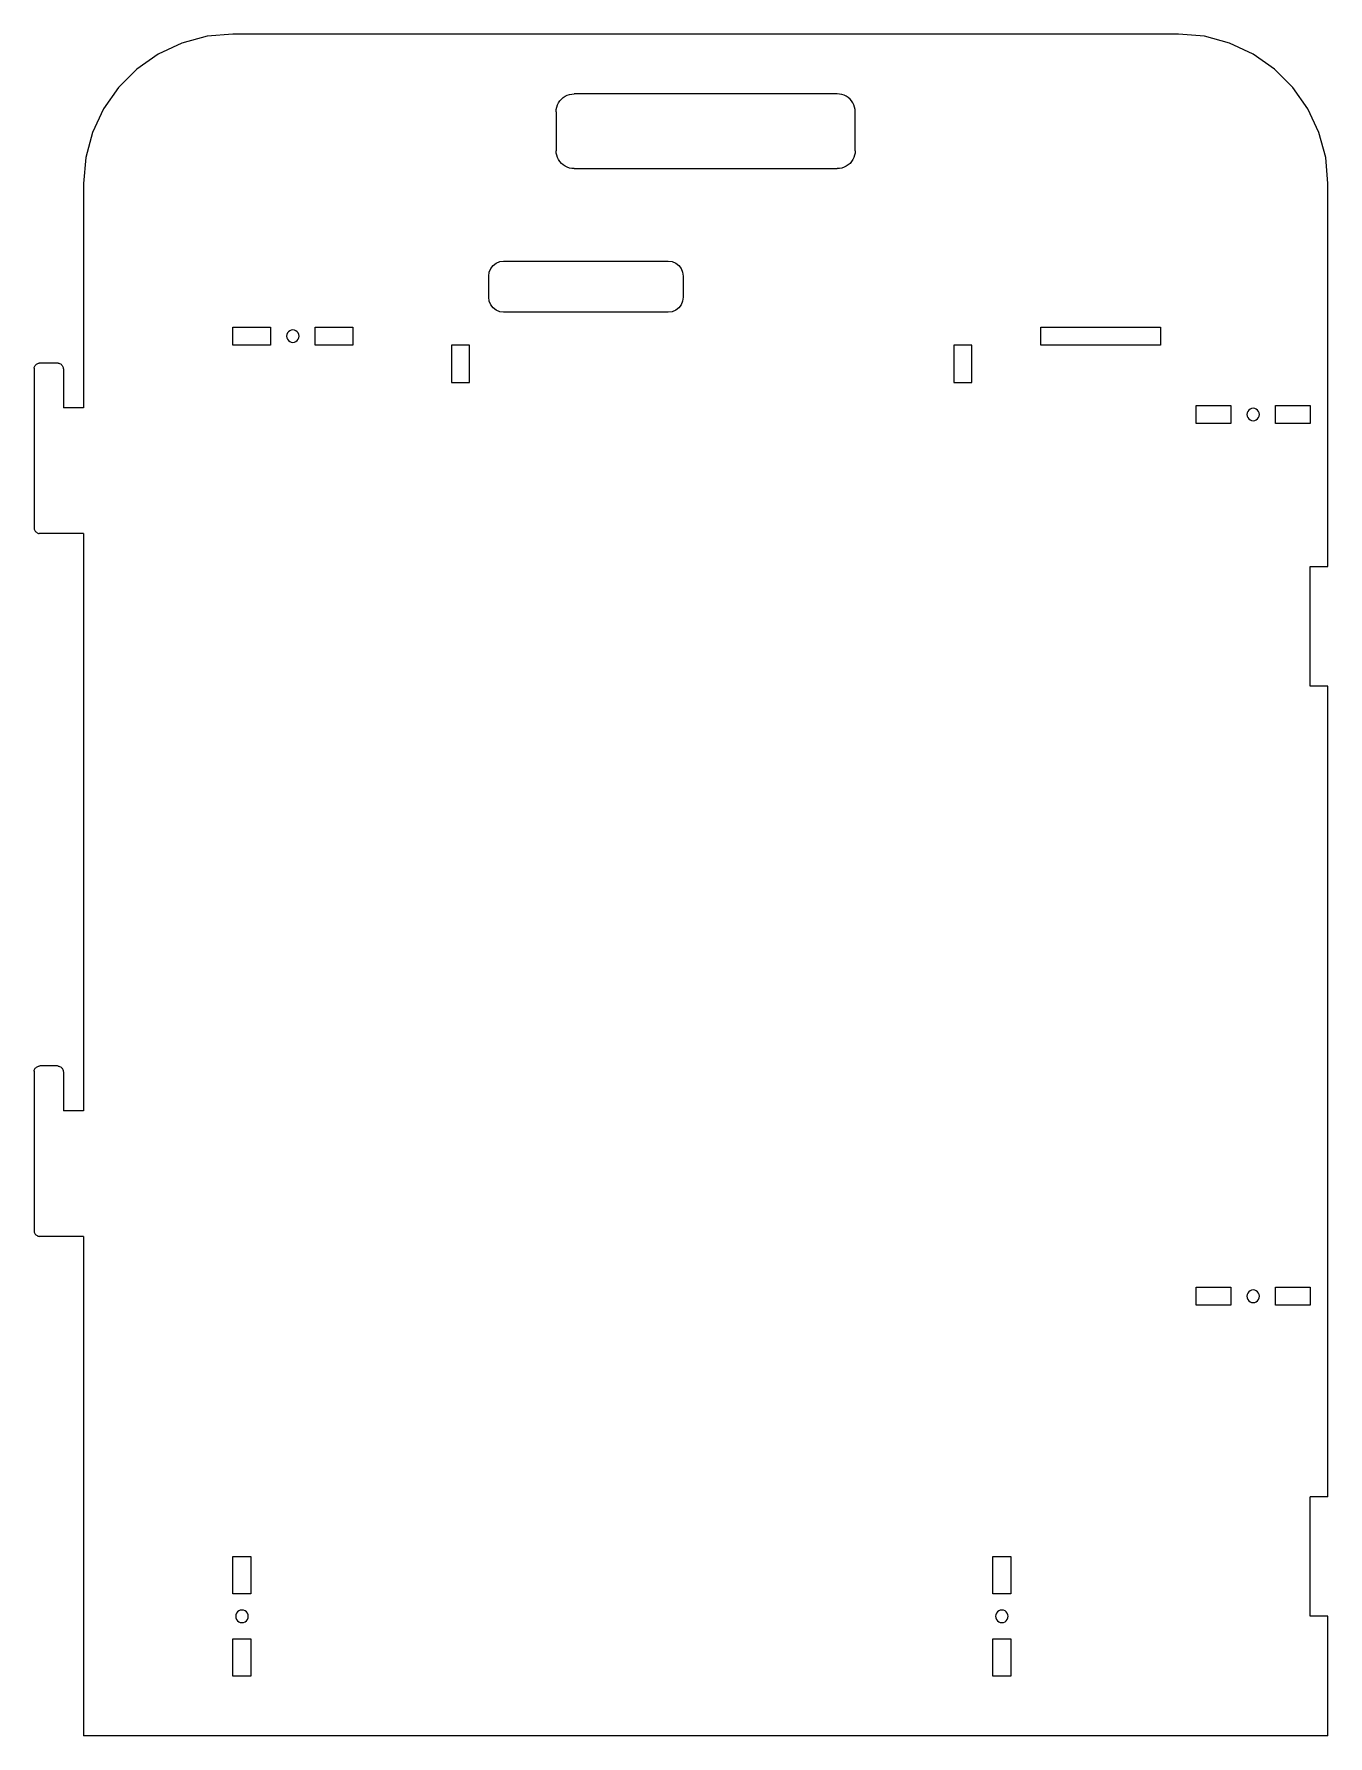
# Model space of a CAD drawing. Header units: metres. Extents: x 2733 to 3166, y -1673 to -1104.
import ezdxf

# ---------------------------------------------------------------- set-up
doc = ezdxf.new("R2010")
doc.units = ezdxf.units.M

msp = doc.modelspace()

# ---------------------------------------------------------------- linework, layer by layer
for p, q in [((2782.89, -1106.98, 6), (2774.99, -1110.67, 6)), ((2791.31, -1104.73, 6), (2782.89, -1106.98, 6)), ((2799.99, -1103.97, 6), (2791.31, -1104.73, 6)), ((3115.99, -1103.97, 6), (2799.99, -1103.97, 6)), ((3124.67, -1104.73, 6), (3115.99, -1103.97, 6)), ((3133.09, -1106.98, 6), (3124.67, -1104.73, 6)), ((3140.99, -1110.67, 6), (3133.09, -1106.98, 6)), ((2774.99, -1110.67, 6), (2767.85, -1115.67, 6)), ((3148.13, -1115.67, 6), (3140.99, -1110.67, 6)), ((2767.85, -1115.67, 6), (2761.69, -1121.83, 6)), ((3154.29, -1121.83, 6), (3148.13, -1115.67, 6)), ((2761.69, -1121.83, 6), (2756.69, -1128.97, 6)), ((2908.79, -1126.97, 6), (2909.23, -1126.32, 6)), ((2909.23, -1126.32, 6), (2909.75, -1125.73, 6)), ((2909.75, -1125.73, 6), (2910.34, -1125.21, 6)), ((2910.34, -1125.21, 6), (2910.99, -1124.77, 6)), ((2910.99, -1124.77, 6), (2911.69, -1124.43, 6)), ((2911.69, -1124.43, 6), (2912.43, -1124.17, 6)), ((2912.43, -1124.17, 6), (2913.2, -1124.02, 6)), ((2913.2, -1124.02, 6), (2913.99, -1123.97, 6)), ((3001.99, -1123.97, 6), (2913.99, -1123.97, 6)), ((3002.77, -1124.02, 6), (3001.99, -1123.97, 6)), ((3003.54, -1124.17, 6), (3002.77, -1124.02, 6)), ((3004.28, -1124.43, 6), (3003.54, -1124.17, 6)), ((3004.99, -1124.77, 6), (3004.28, -1124.43, 6)), ((3005.64, -1125.21, 6), (3004.99, -1124.77, 6)), ((3006.23, -1125.73, 6), (3005.64, -1125.21, 6)), ((3006.75, -1126.32, 6), (3006.23, -1125.73, 6)), ((3007.18, -1126.97, 6), (3006.75, -1126.32, 6)), ((3159.29, -1128.97, 6), (3154.29, -1121.83, 6)), ((2756.69, -1128.97, 6), (2753, -1136.87, 6)), ((2907.99, -1129.97, 6), (2908.04, -1129.19, 6)), ((2907.99, -1129.97, 6), (2907.99, -1142.97, 6)), ((2908.04, -1129.19, 6), (2908.19, -1128.42, 6)), ((2908.19, -1128.42, 6), (2908.44, -1127.67, 6)), ((2908.44, -1127.67, 6), (2908.79, -1126.97, 6)), ((3007.53, -1127.67, 6), (3007.18, -1126.97, 6)), ((3007.78, -1128.42, 6), (3007.53, -1127.67, 6)), ((3007.94, -1129.19, 6), (3007.78, -1128.42, 6)), ((3007.99, -1129.97, 6), (3007.94, -1129.19, 6)), ((3007.99, -1142.97, 6), (3007.99, -1129.97, 6)), ((3162.97, -1136.87, 6), (3159.29, -1128.97, 6)), ((2753, -1136.87, 6), (2750.75, -1145.29, 6)), ((3165.23, -1145.29, 6), (3162.97, -1136.87, 6)), ((2908.04, -1143.75, 6), (2907.99, -1142.97, 6)), ((3007.99, -1142.97, 6), (3007.94, -1143.75, 6)), ((2750.75, -1145.29, 6), (2749.99, -1153.97, 6)), ((2908.19, -1144.52, 6), (2908.04, -1143.75, 6)), ((2908.44, -1145.27, 6), (2908.19, -1144.52, 6)), ((2908.79, -1145.97, 6), (2908.44, -1145.27, 6)), ((2909.23, -1146.62, 6), (2908.79, -1145.97, 6)), ((2909.75, -1147.21, 6), (2909.23, -1146.62, 6)), ((2910.34, -1147.73, 6), (2909.75, -1147.21, 6)), ((2910.99, -1148.17, 6), (2910.34, -1147.73, 6)), ((2911.69, -1148.51, 6), (2910.99, -1148.17, 6)), ((2912.43, -1148.77, 6), (2911.69, -1148.51, 6)), ((2913.2, -1148.92, 6), (2912.43, -1148.77, 6)), ((2913.99, -1148.97, 6), (2913.2, -1148.92, 6)), ((2913.99, -1148.97, 6), (3001.99, -1148.97, 6)), ((3002.77, -1148.92, 6), (3001.99, -1148.97, 6)), ((3003.54, -1148.77, 6), (3002.77, -1148.92, 6)), ((3004.28, -1148.51, 6), (3003.54, -1148.77, 6)), ((3004.99, -1148.17, 6), (3004.28, -1148.51, 6)), ((3005.64, -1147.73, 6), (3004.99, -1148.17, 6)), ((3006.23, -1147.21, 6), (3005.64, -1147.73, 6)), ((3006.75, -1146.62, 6), (3006.23, -1147.21, 6)), ((3007.18, -1145.97, 6), (3006.75, -1146.62, 6)), ((3007.53, -1145.27, 6), (3007.18, -1145.97, 6)), ((3007.78, -1144.52, 6), (3007.53, -1145.27, 6)), ((3007.94, -1143.75, 6), (3007.78, -1144.52, 6)), ((3165.99, -1153.97, 6), (3165.23, -1145.29, 6)), ((2749.99, -1153.97, 6), (2749.99, -1228.97, 6)), ((3165.99, -1281.97, 6), (3165.99, -1153.97, 6)), ((2885.63, -1183.58, 6), (2886.13, -1182.37, 6)), ((2886.13, -1182.37, 6), (2886.93, -1181.33, 6)), ((2886.93, -1181.33, 6), (2887.96, -1180.54, 6)), ((2887.96, -1180.54, 6), (2889.17, -1180.04, 6)), ((2889.17, -1180.04, 6), (2890.46, -1179.87, 6)), ((2890.46, -1179.87, 6), (2945.46, -1179.87, 6)), ((2945.46, -1179.87, 6), (2946.76, -1180.04, 6)), ((2946.76, -1180.04, 6), (2947.96, -1180.54, 6)), ((2947.96, -1180.54, 6), (2949, -1181.33, 6)), ((2949, -1181.33, 6), (2949.79, -1182.37, 6)), ((2949.79, -1182.37, 6), (2950.29, -1183.58, 6)), ((2885.46, -1184.87, 6), (2885.63, -1183.58, 6)), ((2885.46, -1191.97, 6), (2885.46, -1184.87, 6)), ((2950.29, -1183.58, 6), (2950.46, -1184.87, 6)), ((2950.46, -1184.87, 6), (2950.46, -1191.97, 6)), ((2885.63, -1193.26, 6), (2885.46, -1191.97, 6)), ((2886.13, -1194.47, 6), (2885.63, -1193.26, 6)), ((2886.93, -1195.51, 6), (2886.13, -1194.47, 6)), ((2949.79, -1194.47, 6), (2949, -1195.51, 6)), ((2950.29, -1193.26, 6), (2949.79, -1194.47, 6)), ((2950.46, -1191.97, 6), (2950.29, -1193.26, 6)), ((2887.96, -1196.3, 6), (2886.93, -1195.51, 6)), ((2889.17, -1196.8, 6), (2887.96, -1196.3, 6)), ((2890.46, -1196.97, 6), (2889.17, -1196.8, 6)), ((2945.46, -1196.97, 6), (2890.46, -1196.97, 6)), ((2946.76, -1196.8, 6), (2945.46, -1196.97, 6)), ((2947.96, -1196.3, 6), (2946.76, -1196.8, 6)), ((2949, -1195.51, 6), (2947.96, -1196.3, 6)), ((2799.99, -1207.97, 6), (2799.99, -1201.97, 6)), ((2799.99, -1201.97, 6), (2812.49, -1201.97, 6)), ((2812.49, -1201.97, 6), (2812.49, -1207.97, 6)), ((2817.96, -1204.43, 6), (2817.89, -1204.97, 6)), ((2817.89, -1204.97, 6), (2817.96, -1205.51, 6)), ((2818.17, -1203.92, 6), (2817.96, -1204.43, 6)), ((2817.96, -1205.51, 6), (2818.17, -1206.02, 6)), ((2818.5, -1203.48, 6), (2818.17, -1203.92, 6)), ((2818.17, -1206.02, 6), (2818.5, -1206.45, 6)), ((2818.94, -1203.15, 6), (2818.5, -1203.48, 6)), ((2819.44, -1202.94, 6), (2818.94, -1203.15, 6)), ((2819.99, -1202.87, 6), (2819.44, -1202.94, 6)), ((2820.53, -1202.94, 6), (2819.99, -1202.87, 6)), ((2821.04, -1203.15, 6), (2820.53, -1202.94, 6)), ((2821.47, -1203.48, 6), (2821.04, -1203.15, 6)), ((2821.81, -1203.92, 6), (2821.47, -1203.48, 6)), ((2821.47, -1206.45, 6), (2821.81, -1206.02, 6)), ((2822.02, -1204.43, 6), (2821.81, -1203.92, 6)), ((2821.81, -1206.02, 6), (2822.02, -1205.51, 6)), ((2822.09, -1204.97, 6), (2822.02, -1204.43, 6)), ((2822.02, -1205.51, 6), (2822.09, -1204.97, 6)), ((2827.49, -1201.97, 6), (2839.99, -1201.97, 6)), ((2827.49, -1207.97, 6), (2827.49, -1201.97, 6)), ((2839.99, -1201.97, 6), (2839.99, -1207.97, 6)), ((3069.99, -1201.97, 6), (3109.99, -1201.97, 6)), ((3069.99, -1207.97, 6), (3069.99, -1201.97, 6)), ((3109.99, -1201.97, 6), (3109.99, -1207.97, 6)), ((2812.49, -1207.97, 6), (2799.99, -1207.97, 6)), ((2818.5, -1206.45, 6), (2818.94, -1206.79, 6)), ((2818.94, -1206.79, 6), (2819.44, -1207, 6)), ((2819.44, -1207, 6), (2819.99, -1207.07, 6)), ((2819.99, -1207.07, 6), (2820.53, -1207, 6)), ((2820.53, -1207, 6), (2821.04, -1206.79, 6)), ((2821.04, -1206.79, 6), (2821.47, -1206.45, 6)), ((2839.99, -1207.97, 6), (2827.49, -1207.97, 6)), ((2872.99, -1207.97, 6), (2872.99, -1220.47, 6)), ((2878.99, -1207.97, 6), (2872.99, -1207.97, 6)), ((2878.99, -1220.47, 6), (2878.99, -1207.97, 6)), ((3040.99, -1207.97, 6), (3040.99, -1220.47, 6)), ((3046.99, -1207.97, 6), (3040.99, -1207.97, 6)), ((3046.99, -1220.47, 6), (3046.99, -1207.97, 6)), ((3109.99, -1207.97, 6), (3069.99, -1207.97, 6)), ((2733.5, -1215.71, 6), (2733.49, -1215.97, 6)), ((2733.49, -1215.97, 6), (2733.49, -1268.97, 6)), ((2733.5, -1215.71, 6), (2733.56, -1215.45, 6)), ((2733.56, -1215.45, 6), (2733.64, -1215.2, 6)), ((2733.64, -1215.2, 6), (2733.76, -1214.97, 6)), ((2733.76, -1214.97, 6), (2733.9, -1214.75, 6)), ((2733.9, -1214.75, 6), (2734.07, -1214.56, 6)), ((2734.07, -1214.56, 6), (2734.27, -1214.38, 6)), ((2734.27, -1214.38, 6), (2734.49, -1214.24, 6)), ((2734.49, -1214.24, 6), (2734.72, -1214.12, 6)), ((2734.72, -1214.12, 6), (2734.97, -1214.04, 6)), ((2734.97, -1214.04, 6), (2735.23, -1213.99, 6)), ((2735.49, -1213.97, 6), (2735.23, -1213.99, 6)), ((2741.29, -1213.97, 6), (2735.49, -1213.97, 6)), ((2741.55, -1213.99, 6), (2741.29, -1213.97, 6)), ((2741.55, -1213.99, 6), (2741.81, -1214.04, 6)), ((2741.81, -1214.04, 6), (2742.05, -1214.12, 6)), ((2742.05, -1214.12, 6), (2742.29, -1214.24, 6)), ((2742.29, -1214.24, 6), (2742.51, -1214.38, 6)), ((2742.51, -1214.38, 6), (2742.7, -1214.56, 6)), ((2742.7, -1214.56, 6), (2742.87, -1214.75, 6)), ((2742.87, -1214.75, 6), (2743.02, -1214.97, 6)), ((2743.02, -1214.97, 6), (2743.14, -1215.2, 6)), ((2743.14, -1215.2, 6), (2743.22, -1215.45, 6)), ((2743.22, -1215.45, 6), (2743.27, -1215.71, 6)), ((2743.27, -1215.71, 6), (2743.29, -1215.97, 6)), ((2743.29, -1215.97, 6), (2743.29, -1228.97, 6)), ((2872.99, -1220.47, 6), (2878.99, -1220.47, 6)), ((3040.99, -1220.47, 6), (3046.99, -1220.47, 6)), ((2749.99, -1228.97, 6), (2743.29, -1228.97, 6)), ((3121.99, -1234.17, 6), (3121.99, -1228.17, 6)), ((3121.99, -1228.17, 6), (3133.49, -1228.17, 6)), ((3133.49, -1228.17, 6), (3133.49, -1234.17, 6)), ((3148.49, -1228.17, 6), (3159.99, -1228.17, 6)), ((3148.49, -1234.17, 6), (3148.49, -1228.17, 6)), ((3159.99, -1228.17, 6), (3159.99, -1234.17, 6)), ((3133.49, -1234.17, 6), (3121.99, -1234.17, 6)), ((3138.96, -1230.63, 6), (3138.89, -1231.17, 6)), ((3138.89, -1231.17, 6), (3138.96, -1231.71, 6)), ((3139.17, -1230.12, 6), (3138.96, -1230.63, 6)), ((3138.96, -1231.71, 6), (3139.17, -1232.22, 6)), ((3139.5, -1229.68, 6), (3139.17, -1230.12, 6)), ((3139.17, -1232.22, 6), (3139.5, -1232.65, 6)), ((3139.94, -1229.35, 6), (3139.5, -1229.68, 6)), ((3139.5, -1232.65, 6), (3139.94, -1232.99, 6)), ((3140.44, -1229.14, 6), (3139.94, -1229.35, 6)), ((3139.94, -1232.99, 6), (3140.44, -1233.2, 6)), ((3140.99, -1229.07, 6), (3140.44, -1229.14, 6)), ((3140.44, -1233.2, 6), (3140.99, -1233.27, 6)), ((3141.53, -1229.14, 6), (3140.99, -1229.07, 6)), ((3140.99, -1233.27, 6), (3141.53, -1233.2, 6)), ((3142.04, -1229.35, 6), (3141.53, -1229.14, 6)), ((3141.53, -1233.2, 6), (3142.04, -1232.99, 6)), ((3142.47, -1229.68, 6), (3142.04, -1229.35, 6)), ((3142.04, -1232.99, 6), (3142.47, -1232.65, 6)), ((3142.81, -1230.12, 6), (3142.47, -1229.68, 6)), ((3142.47, -1232.65, 6), (3142.81, -1232.22, 6)), ((3143.02, -1230.63, 6), (3142.81, -1230.12, 6)), ((3142.81, -1232.22, 6), (3143.02, -1231.71, 6)), ((3143.09, -1231.17, 6), (3143.02, -1230.63, 6)), ((3143.02, -1231.71, 6), (3143.09, -1231.17, 6)), ((3159.99, -1234.17, 6), (3148.49, -1234.17, 6)), ((2733.49, -1268.97, 6), (2733.5, -1269.23, 6)), ((2733.5, -1269.23, 6), (2733.56, -1269.49, 6)), ((2733.56, -1269.49, 6), (2733.64, -1269.73, 6)), ((2733.64, -1269.73, 6), (2733.76, -1269.97, 6)), ((2733.76, -1269.97, 6), (2733.9, -1270.19, 6)), ((2733.9, -1270.19, 6), (2734.07, -1270.38, 6)), ((2734.07, -1270.38, 6), (2734.27, -1270.56, 6)), ((2734.27, -1270.56, 6), (2734.49, -1270.7, 6)), ((2734.49, -1270.7, 6), (2734.72, -1270.82, 6)), ((2734.72, -1270.82, 6), (2734.97, -1270.9, 6)), ((2734.97, -1270.9, 6), (2735.23, -1270.95, 6)), ((2749.99, -1270.97, 6), (2735.23, -1270.95, 6)), ((2749.99, -1270.97, 6), (2749.99, -1463.97, 6)), ((3159.99, -1281.97, 6), (3165.99, -1281.97, 6)), ((3159.99, -1321.97, 6), (3159.99, -1281.97, 6)), ((3165.99, -1321.97, 6), (3159.99, -1321.97, 6)), ((3165.99, -1592.97, 6), (3165.99, -1321.97, 6)), ((2733.5, -1450.71, 6), (2733.49, -1450.97, 6)), ((2733.5, -1450.71, 6), (2733.56, -1450.45, 6)), ((2733.56, -1450.45, 6), (2733.64, -1450.2, 6)), ((2733.64, -1450.2, 6), (2733.76, -1449.97, 6)), ((2733.76, -1449.97, 6), (2733.9, -1449.75, 6)), ((2733.9, -1449.75, 6), (2734.07, -1449.56, 6)), ((2734.07, -1449.56, 6), (2734.27, -1449.38, 6)), ((2734.27, -1449.38, 6), (2734.49, -1449.24, 6)), ((2734.49, -1449.24, 6), (2734.72, -1449.12, 6)), ((2734.72, -1449.12, 6), (2734.97, -1449.04, 6)), ((2734.97, -1449.04, 6), (2735.23, -1448.99, 6)), ((2735.49, -1448.97, 6), (2735.23, -1448.99, 6)), ((2741.29, -1448.97, 6), (2735.49, -1448.97, 6)), ((2741.55, -1448.99, 6), (2741.29, -1448.97, 6)), ((2741.55, -1448.99, 6), (2741.81, -1449.04, 6)), ((2741.81, -1449.04, 6), (2742.05, -1449.12, 6)), ((2742.05, -1449.12, 6), (2742.29, -1449.24, 6)), ((2742.29, -1449.24, 6), (2742.51, -1449.38, 6)), ((2742.51, -1449.38, 6), (2742.7, -1449.56, 6)), ((2742.7, -1449.56, 6), (2742.87, -1449.75, 6)), ((2742.87, -1449.75, 6), (2743.02, -1449.97, 6)), ((2743.02, -1449.97, 6), (2743.14, -1450.2, 6)), ((2743.14, -1450.2, 6), (2743.22, -1450.45, 6)), ((2743.22, -1450.45, 6), (2743.27, -1450.71, 6)), ((2743.27, -1450.71, 6), (2743.29, -1450.97, 6)), ((2733.49, -1450.97, 6), (2733.49, -1503.97, 6)), ((2743.29, -1450.97, 6), (2743.29, -1463.97, 6)), ((2749.99, -1463.97, 6), (2743.29, -1463.97, 6)), ((2733.49, -1503.97, 6), (2733.5, -1504.23, 6)), ((2733.5, -1504.23, 6), (2733.56, -1504.49, 6)), ((2733.56, -1504.49, 6), (2733.64, -1504.73, 6)), ((2733.64, -1504.73, 6), (2733.76, -1504.97, 6)), ((2733.76, -1504.97, 6), (2733.9, -1505.19, 6)), ((2733.9, -1505.19, 6), (2734.07, -1505.38, 6)), ((2734.07, -1505.38, 6), (2734.27, -1505.56, 6)), ((2734.27, -1505.56, 6), (2734.49, -1505.7, 6)), ((2734.49, -1505.7, 6), (2734.72, -1505.82, 6)), ((2734.72, -1505.82, 6), (2734.97, -1505.9, 6)), ((2734.97, -1505.9, 6), (2735.23, -1505.95, 6)), ((2749.99, -1505.97, 6), (2735.23, -1505.95, 6)), ((2749.99, -1505.97, 6), (2749.99, -1672.97, 6)), ((3121.99, -1528.97, 6), (3121.99, -1522.97, 6)), ((3121.99, -1522.97, 6), (3133.49, -1522.97, 6)), ((3133.49, -1522.97, 6), (3133.49, -1528.97, 6)), ((3139.5, -1524.48, 6), (3139.17, -1524.92, 6)), ((3139.94, -1524.15, 6), (3139.5, -1524.48, 6)), ((3140.44, -1523.94, 6), (3139.94, -1524.15, 6)), ((3140.99, -1523.87, 6), (3140.44, -1523.94, 6)), ((3141.53, -1523.94, 6), (3140.99, -1523.87, 6)), ((3142.04, -1524.15, 6), (3141.53, -1523.94, 6)), ((3142.47, -1524.48, 6), (3142.04, -1524.15, 6)), ((3142.81, -1524.92, 6), (3142.47, -1524.48, 6)), ((3148.49, -1522.97, 6), (3159.99, -1522.97, 6)), ((3148.49, -1528.97, 6), (3148.49, -1522.97, 6)), ((3159.99, -1522.97, 6), (3159.99, -1528.97, 6)), ((3133.49, -1528.97, 6), (3121.99, -1528.97, 6)), ((3138.96, -1525.43, 6), (3138.89, -1525.97, 6)), ((3138.89, -1525.97, 6), (3138.96, -1526.51, 6)), ((3139.17, -1524.92, 6), (3138.96, -1525.43, 6)), ((3138.96, -1526.51, 6), (3139.17, -1527.02, 6)), ((3139.17, -1527.02, 6), (3139.5, -1527.45, 6)), ((3139.5, -1527.45, 6), (3139.94, -1527.79, 6)), ((3139.94, -1527.79, 6), (3140.44, -1528, 6)), ((3140.44, -1528, 6), (3140.99, -1528.07, 6)), ((3140.99, -1528.07, 6), (3141.53, -1528, 6)), ((3141.53, -1528, 6), (3142.04, -1527.79, 6)), ((3142.04, -1527.79, 6), (3142.47, -1527.45, 6)), ((3142.47, -1527.45, 6), (3142.81, -1527.02, 6)), ((3143.02, -1525.43, 6), (3142.81, -1524.92, 6)), ((3142.81, -1527.02, 6), (3143.02, -1526.51, 6)), ((3143.09, -1525.97, 6), (3143.02, -1525.43, 6)), ((3143.02, -1526.51, 6), (3143.09, -1525.97, 6)), ((3159.99, -1528.97, 6), (3148.49, -1528.97, 6)), ((3159.99, -1632.97, 6), (3159.99, -1592.97, 6)), ((3165.99, -1592.97, 6), (3159.99, -1592.97, 6)), ((2799.99, -1625.47, 6), (2799.99, -1612.97, 6)), ((2799.99, -1612.97, 6), (2805.99, -1612.97, 6)), ((2805.99, -1612.97, 6), (2805.99, -1625.47, 6)), ((3053.99, -1612.97, 6), (3059.99, -1612.97, 6)), ((3053.99, -1625.47, 6), (3053.99, -1612.97, 6)), ((3059.99, -1612.97, 6), (3059.99, -1625.47, 6)), ((2805.99, -1625.47, 6), (2799.99, -1625.47, 6)), ((3059.99, -1625.47, 6), (3053.99, -1625.47, 6)), ((2800.96, -1632.43, 6), (2800.89, -1632.97, 6)), ((2800.89, -1632.97, 6), (2800.96, -1633.51, 6)), ((2801.17, -1631.92, 6), (2800.96, -1632.43, 6)), ((2801.5, -1631.48, 6), (2801.17, -1631.92, 6)), ((2801.94, -1631.15, 6), (2801.5, -1631.48, 6)), ((2802.44, -1630.94, 6), (2801.94, -1631.15, 6)), ((2802.99, -1630.87, 6), (2802.44, -1630.94, 6)), ((2803.53, -1630.94, 6), (2802.99, -1630.87, 6)), ((2804.04, -1631.15, 6), (2803.53, -1630.94, 6)), ((2804.47, -1631.48, 6), (2804.04, -1631.15, 6)), ((2804.81, -1631.92, 6), (2804.47, -1631.48, 6)), ((2805.02, -1632.43, 6), (2804.81, -1631.92, 6)), ((2805.09, -1632.97, 6), (2805.02, -1632.43, 6)), ((2805.02, -1633.51, 6), (2805.09, -1632.97, 6)), ((3054.96, -1632.43, 6), (3054.89, -1632.97, 6)), ((3054.89, -1632.97, 6), (3054.96, -1633.51, 6)), ((3055.17, -1631.92, 6), (3054.96, -1632.43, 6)), ((3055.5, -1631.48, 6), (3055.17, -1631.92, 6)), ((3055.94, -1631.15, 6), (3055.5, -1631.48, 6)), ((3056.44, -1630.94, 6), (3055.94, -1631.15, 6)), ((3056.99, -1630.87, 6), (3056.44, -1630.94, 6)), ((3057.53, -1630.94, 6), (3056.99, -1630.87, 6)), ((3058.04, -1631.15, 6), (3057.53, -1630.94, 6)), ((3058.47, -1631.48, 6), (3058.04, -1631.15, 6)), ((3058.81, -1631.92, 6), (3058.47, -1631.48, 6)), ((3059.02, -1632.43, 6), (3058.81, -1631.92, 6)), ((3059.09, -1632.97, 6), (3059.02, -1632.43, 6)), ((3059.02, -1633.51, 6), (3059.09, -1632.97, 6)), ((3165.99, -1632.97, 6), (3159.99, -1632.97, 6)), ((3165.99, -1672.97, 6), (3165.99, -1632.97, 6)), ((2800.96, -1633.51, 6), (2801.17, -1634.02, 6)), ((2801.17, -1634.02, 6), (2801.5, -1634.45, 6)), ((2801.5, -1634.45, 6), (2801.94, -1634.79, 6)), ((2801.94, -1634.79, 6), (2802.44, -1635, 6)), ((2802.44, -1635, 6), (2802.99, -1635.07, 6)), ((2802.99, -1635.07, 6), (2803.53, -1635, 6)), ((2803.53, -1635, 6), (2804.04, -1634.79, 6)), ((2804.04, -1634.79, 6), (2804.47, -1634.45, 6)), ((2804.47, -1634.45, 6), (2804.81, -1634.02, 6)), ((2804.81, -1634.02, 6), (2805.02, -1633.51, 6)), ((3054.96, -1633.51, 6), (3055.17, -1634.02, 6)), ((3055.17, -1634.02, 6), (3055.5, -1634.45, 6)), ((3055.5, -1634.45, 6), (3055.94, -1634.79, 6)), ((3055.94, -1634.79, 6), (3056.44, -1635, 6)), ((3056.44, -1635, 6), (3056.99, -1635.07, 6)), ((3056.99, -1635.07, 6), (3057.53, -1635, 6)), ((3057.53, -1635, 6), (3058.04, -1634.79, 6)), ((3058.04, -1634.79, 6), (3058.47, -1634.45, 6)), ((3058.47, -1634.45, 6), (3058.81, -1634.02, 6)), ((3058.81, -1634.02, 6), (3059.02, -1633.51, 6)), ((2799.99, -1652.97, 6), (2799.99, -1640.47, 6)), ((2799.99, -1640.47, 6), (2805.99, -1640.47, 6)), ((2805.99, -1640.47, 6), (2805.99, -1652.97, 6)), ((3053.99, -1652.97, 6), (3053.99, -1640.47, 6)), ((3053.99, -1640.47, 6), (3059.99, -1640.47, 6)), ((3059.99, -1640.47, 6), (3059.99, -1652.97, 6)), ((2805.99, -1652.97, 6), (2799.99, -1652.97, 6)), ((3059.99, -1652.97, 6), (3053.99, -1652.97, 6)), ((3165.99, -1672.97, 6), (2749.99, -1672.97, 6))]:
    msp.add_line(p, q)

doc.saveas('drawing.dxf')
